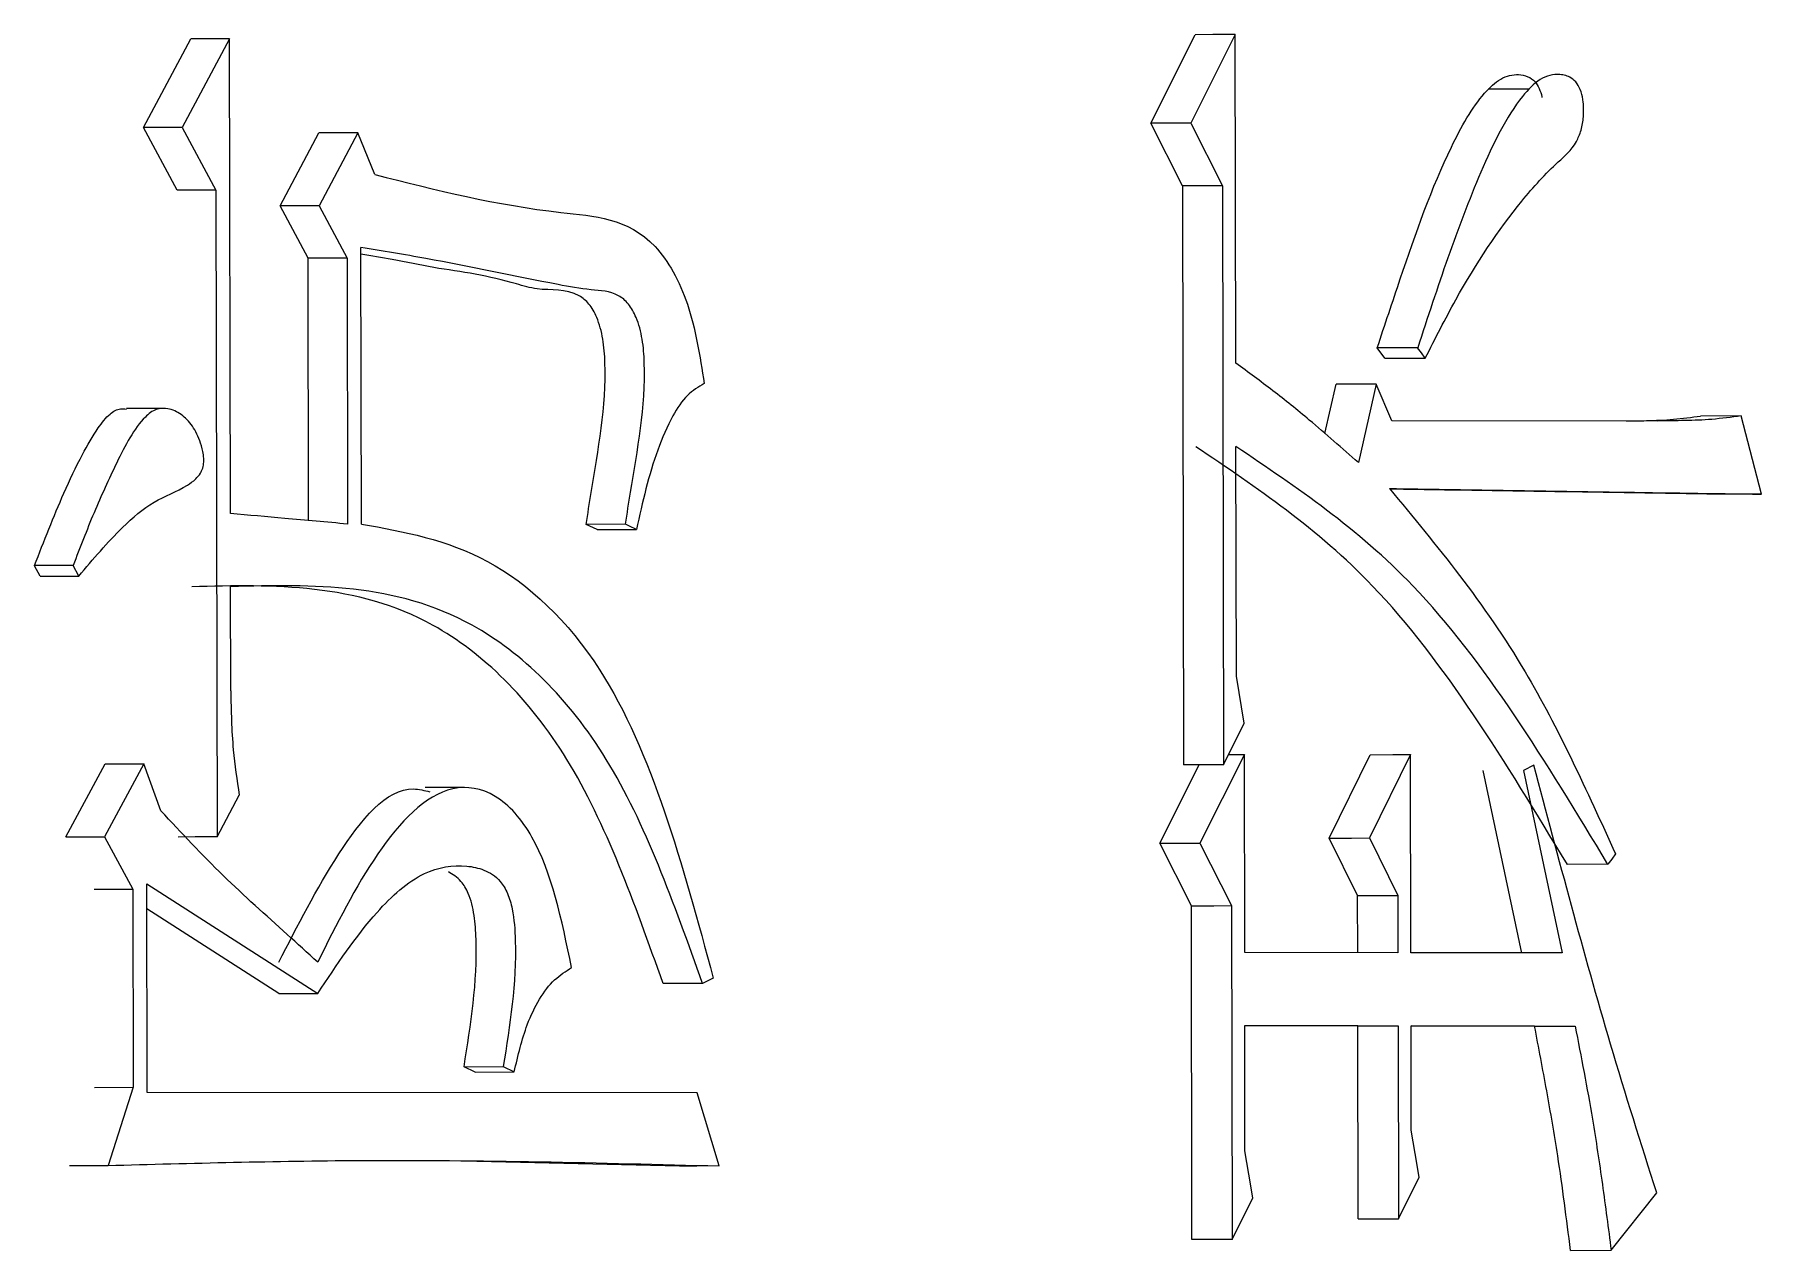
# Model space of a CAD drawing. Header units: millimetres. Extents: x 2462 to 4142, y 835 to 2023.
# Drawn here: x 3121.914 to 3125.497, y 1157.004 to 1159.526 of the extents above; entities that cross this region are included whole.
import ezdxf

# ---------------------------------------------------------------- set-up
doc = ezdxf.new("R2010")
doc.units = ezdxf.units.MM

msp = doc.modelspace()

# ---------------------------------------------------------------- linework, layer by layer
at = {"color": 7, "linetype": 'Continuous', "lineweight": 25}
for p, q in [((3122.1397, 1159.3326), (3122.2381, 1159.5164)), ((3122.3186, 1159.5167), (3122.2201, 1159.3329)), ((3122.3203, 1158.5323), (3122.3186, 1159.5167)), ((3124.2302, 1159.3415), (3124.3221, 1159.5253)), ((3124.4054, 1159.5256), (3124.3133, 1159.3418)), ((3124.4065, 1158.8441), (3124.4054, 1159.5256)), ((3125.0148, 1159.4126), (3124.9298, 1159.4124)), ((3122.2201, 1159.3329), (3122.1397, 1159.3326)), ((3122.2096, 1159.2027), (3122.1397, 1159.3326)), ((3122.2201, 1159.3329), (3122.2901, 1159.203)), ((3122.4237, 1159.1701), (3122.504, 1159.3215)), ((3122.5849, 1159.3217), (3122.5044, 1159.1704)), ((3122.6196, 1159.2352), (3122.5849, 1159.3217)), ((3124.3133, 1159.3418), (3124.2302, 1159.3415)), ((3124.2955, 1159.2117), (3124.2302, 1159.3415)), ((3124.3133, 1159.3418), (3124.3788, 1159.2119)), ((3124.3788, 1159.2119), (3124.2955, 1159.2117)), ((3124.2955, 1159.2117), (3124.2976, 1158.0109)), ((3124.3788, 1159.2119), (3124.3808, 1158.0112)), ((3122.2901, 1159.203), (3122.2924, 1157.8617)), ((3122.5044, 1159.1704), (3122.4237, 1159.1701)), ((3122.4814, 1159.0619), (3122.4237, 1159.1701)), ((3122.5044, 1159.1704), (3122.5623, 1159.0622)), ((3122.592, 1158.5104), (3122.5911, 1159.0837)), ((3122.4824, 1158.5178), (3122.4814, 1159.0619)), ((3122.5623, 1159.0622), (3122.5632, 1158.5105)), ((3124.716, 1158.8542), (3124.6999, 1158.8759)), ((3124.7838, 1158.876), (3124.7, 1158.8758)), ((3124.7159, 1158.8544), (3124.7997, 1158.8546)), ((3124.591, 1158.6985), (3124.6144, 1158.8003)), ((3124.698, 1158.8005), (3124.6607, 1158.6383)), ((3124.7303, 1158.7248), (3124.698, 1158.8005)), ((3122.1854, 1158.7503), (3122.1045, 1158.75)), ((3125.2824, 1158.7241), (3124.7303, 1158.7248)), ((3125.4552, 1158.7347), (3125.3706, 1158.7345)), ((3125.4972, 1158.5724), (3125.4552, 1158.7347)), ((3124.4076, 1158.1951), (3124.4068, 1158.671)), ((3123.1399, 1158.51), (3123.0583, 1158.5098)), ((3123.0811, 1158.4989), (3123.0584, 1158.5097)), ((3121.9939, 1158.4244), (3121.9137, 1158.4242)), ((3121.9255, 1158.4025), (3121.9138, 1158.4241)), ((3122.0057, 1158.4027), (3121.9939, 1158.4244)), ((3122.3209, 1158.1645), (3122.3206, 1158.3809)), ((3124.424, 1158.0977), (3124.4076, 1158.1951)), ((3124.3808, 1158.0112), (3124.424, 1158.0977)), ((3124.4242, 1158.0328), (3124.3321, 1157.849)), ((3124.3915, 1158.0327), (3124.4242, 1158.0328)), ((3124.4249, 1157.6217), (3124.4242, 1158.0328)), ((3124.5999, 1157.8592), (3124.6853, 1158.0322)), ((3124.769, 1158.0324), (3124.6835, 1157.8594)), ((3124.7697, 1157.6213), (3124.769, 1158.0324)), ((3121.979, 1157.8616), (3122.0605, 1158.013)), ((3122.1408, 1158.0132), (3122.0592, 1157.8618)), ((3122.1759, 1157.9158), (3122.1408, 1158.0132)), ((3124.249, 1157.8487), (3124.3301, 1158.011)), ((3124.9997, 1157.6208), (3124.9197, 1157.9994)), ((3125.0249, 1158.0105), (3125.0037, 1157.9997)), ((3125.0037, 1157.9997), (3125.0839, 1157.621)), ((3122.8057, 1157.9641), (3122.7246, 1157.9639)), ((3122.2924, 1157.8617), (3122.3387, 1157.9482)), ((3122.0592, 1157.8618), (3122.1179, 1157.7536)), ((3124.3143, 1157.7189), (3124.249, 1157.8487)), ((3124.3321, 1157.849), (3124.3976, 1157.7191)), ((3124.6591, 1157.7401), (3124.5999, 1157.8592)), ((3124.6835, 1157.8594), (3124.7427, 1157.7404)), ((3125.1787, 1157.8048), (3125.0944, 1157.8045)), ((3122.1179, 1157.7536), (3122.1185, 1157.3426)), ((3122.147, 1157.7644), (3122.5014, 1157.537)), ((3122.1477, 1157.3317), (3122.147, 1157.7644)), ((3124.6593, 1157.6211), (3124.6591, 1157.7401)), ((3124.7427, 1157.7404), (3124.7429, 1157.6214)), ((3122.4207, 1157.5367), (3122.1471, 1157.7125)), ((3124.3155, 1157.0266), (3124.3143, 1157.7189)), ((3124.3976, 1157.7191), (3124.3987, 1157.0268)), ((3124.7429, 1157.6214), (3124.4249, 1157.6217)), ((3125.0839, 1157.621), (3124.7697, 1157.6213)), ((3122.4207, 1157.5367), (3122.5014, 1157.537)), ((3124.4251, 1157.4703), (3124.7432, 1157.4699)), ((3124.4255, 1157.2107), (3124.4251, 1157.4703)), ((3124.6595, 1157.4697), (3124.4251, 1157.4699)), ((3124.6595, 1157.4697), (3124.7432, 1157.4699)), ((3124.6602, 1157.0695), (3124.6595, 1157.4697)), ((3124.7432, 1157.4699), (3124.7439, 1157.0697)), ((3124.77, 1157.4699), (3125.1106, 1157.4695)), ((3124.7703, 1157.2536), (3124.77, 1157.4699)), ((3125.0264, 1157.4693), (3124.77, 1157.4696)), ((3125.0264, 1157.4693), (3125.1106, 1157.4695)), ((3122.805, 1157.385), (3122.8862, 1157.3852)), ((3122.8278, 1157.3741), (3122.805, 1157.385)), ((3122.8862, 1157.3852), (3122.9091, 1157.3744)), ((3122.0383, 1157.3423), (3122.1185, 1157.3426)), ((3122.1185, 1157.3426), (3122.0662, 1157.1803)), ((3122.8278, 1157.3741), (3122.9091, 1157.3744)), ((3123.2888, 1157.3308), (3122.1477, 1157.3317)), ((3123.3341, 1157.1793), (3123.2888, 1157.3308)), ((3123.2523, 1157.179), (3122.8019, 1157.1891)), ((3124.7439, 1157.0697), (3124.7866, 1157.1562)), ((3124.3987, 1157.0268), (3124.442, 1157.1133)), ((3125.1853, 1157.0043), (3125.2799, 1157.1232)), ((3124.6602, 1157.0695), (3124.7439, 1157.0697)), ((3125.101, 1157.0041), (3125.1853, 1157.0043))]:
    msp.add_line(p, q, dxfattribs=at)
at = {"color": 7, "linetype": 'Continuous', "lineweight": 25, "flags": 128}
for points in [[(3122.3186, 1159.5167), (3122.2735, 1159.5165), (3122.2381, 1159.5164)], [(3124.4054, 1159.5256), (3124.3588, 1159.5254), (3124.3221, 1159.5253)], [(3122.5849, 1159.3217), (3122.5396, 1159.3216), (3122.504, 1159.3215)], [(3122.2901, 1159.203), (3122.2451, 1159.2029), (3122.2096, 1159.2027)], [(3122.5623, 1159.0622), (3122.517, 1159.062), (3122.4814, 1159.0619)], [(3124.7997, 1158.8545), (3124.7917, 1158.8653), (3124.7837, 1158.8761)], [(3124.698, 1158.8005), (3124.6512, 1158.8004), (3124.6144, 1158.8003)], [(3125.4972, 1158.5724), (3125.4498, 1158.5723), (3125.4125, 1158.5722)], [(3123.0811, 1158.4989), (3123.1147, 1158.499), (3123.1387, 1158.4991), (3123.1627, 1158.4991)], [(3121.9255, 1158.4024), (3121.9536, 1158.4025), (3121.9796, 1158.4026), (3122.0057, 1158.4027)], [(3124.6853, 1158.0322), (3124.7322, 1158.0323), (3124.769, 1158.0324)], [(3122.0605, 1158.013), (3122.1054, 1158.0131), (3122.1408, 1158.0132)], [(3124.3808, 1158.0112), (3124.3342, 1158.0111), (3124.2976, 1158.0109)], [(3121.979, 1157.8616), (3122.0239, 1157.8617), (3122.0592, 1157.8618)], [(3122.2924, 1157.8617), (3122.2473, 1157.8615), (3122.2119, 1157.8614)], [(3124.249, 1157.8487), (3124.2956, 1157.8489), (3124.3321, 1157.849)], [(3124.5999, 1157.8592), (3124.6467, 1157.8593), (3124.6835, 1157.8594)], [(3125.1944, 1157.8263), (3125.1865, 1157.8156), (3125.1787, 1157.8048)], [(3122.0376, 1157.7534), (3122.0825, 1157.7535), (3122.1179, 1157.7536)], [(3124.6591, 1157.7401), (3124.7059, 1157.7403), (3124.7427, 1157.7404)], [(3124.3143, 1157.7189), (3124.3609, 1157.719), (3124.3976, 1157.7191)], [(3123.2997, 1157.5579), (3123.2665, 1157.5578), (3123.2422, 1157.5577), (3123.2179, 1157.5577)], [(3124.7866, 1157.1562), (3124.7785, 1157.2049), (3124.7703, 1157.2536)], [(3124.442, 1157.1133), (3124.4338, 1157.162), (3124.4255, 1157.2107)], [(3121.986, 1157.1801), (3122.0309, 1157.1802), (3122.0662, 1157.1803)], [(3123.3341, 1157.1793), (3123.2883, 1157.1791), (3123.2523, 1157.179)], [(3124.3987, 1157.0268), (3124.3521, 1157.0267), (3124.3155, 1157.0266)]]:
    msp.add_lwpolyline(points, dxfattribs=at)
at = {"color": 7, "linetype": 'Continuous', "lineweight": 25}
for points, knots in [([(3124.7, 1158.8758), (3124.7158, 1158.9236), (3124.7633, 1159.067), (3124.8299, 1159.2558), (3124.9057, 1159.39), (3124.9556, 1159.4371), (3124.9874, 1159.4445), (3125.0116, 1159.44), (3125.0265, 1159.4302), (3125.0361, 1159.4147), (3125.0406, 1159.4024), (3125.0415, 1159.3953), (3125.0415, 1159.3949)], [0, 0, 0, 0, 0.182715, 0.548687, 0.732785, 0.807726, 0.882858, 0.92203, 0.954025, 0.976318, 0.998623, 1, 1, 1, 1]), ([(3124.7997, 1158.8546), (3124.8204, 1158.8955), (3124.8814, 1159.0155), (3124.974, 1159.1549), (3125.0616, 1159.251), (3125.1076, 1159.289), (3125.1236, 1159.3264), (3125.1285, 1159.3552), (3125.1283, 1159.3832), (3125.1236, 1159.4073), (3125.1148, 1159.4255), (3125.0996, 1159.439), (3125.0731, 1159.4455), (3125.0371, 1159.4368), (3124.977, 1159.3746), (3124.9133, 1159.2442), (3124.8454, 1159.0634), (3124.8043, 1158.9386), (3124.7838, 1158.876)], [0, 0, 0, 0, 0.09565, 0.280799, 0.373249, 0.419668, 0.436467, 0.453304, 0.47047, 0.483393, 0.49639, 0.510846, 0.535906, 0.579813, 0.622973, 0.75077, 0.875029, 1, 1, 1, 1]), ([(3122.6196, 1159.2352), (3122.7463, 1159.2034), (3122.9386, 1159.1551), (3123.1792, 1159.1444), (3123.2772, 1158.9701), (3123.2944, 1158.8589), (3123.3033, 1158.8019)], [0, 0, 0, 0, 0.492341, 0.747362, 0.87046, 1, 1, 1, 1]), ([(3123.1399, 1158.51), (3123.1434, 1158.5321), (3123.1605, 1158.6417), (3123.1851, 1158.7698), (3123.1761, 1158.8944), (3123.1644, 1158.9371), (3123.147, 1158.9686), (3123.1151, 1158.9939), (3123.0647, 1158.995), (3122.9322, 1159.0196), (3122.7733, 1159.0543), (3122.636, 1159.0765), (3122.5911, 1159.0837)], [0, 0, 0, 0, 0.04768, 0.236985, 0.271467, 0.306071, 0.333276, 0.36051, 0.429461, 0.511559, 0.840013, 1, 1, 1, 1]), ([(3123.0583, 1158.5098), (3123.0618, 1158.5319), (3123.0789, 1158.6417), (3123.1036, 1158.7702), (3123.0944, 1158.8948), (3123.0826, 1158.9373), (3123.0651, 1158.9687), (3123.0238, 1159.0008), (3122.9709, 1158.9918), (3122.8996, 1159.0128), (3122.8284, 1159.0304), (3122.7421, 1159.0412), (3122.6633, 1159.0585), (3122.6127, 1159.0665), (3122.5911, 1159.0699)], [0, 0, 0, 0, 0.052922, 0.263035, 0.301131, 0.339363, 0.369418, 0.399499, 0.515952, 0.572999, 0.686955, 0.800809, 0.914663, 1, 1, 1, 1]), ([(3124.6607, 1158.6383), (3124.6269, 1158.6679), (3124.5683, 1158.7193), (3124.4835, 1158.7879), (3124.4322, 1158.8253), (3124.4065, 1158.8441)], [0, 0, 0, 0, 0.405671, 0.702716, 1, 1, 1, 1]), ([(3123.3033, 1158.8019), (3123.2912, 1158.7948), (3123.2669, 1158.7805), (3123.2341, 1158.731), (3123.2056, 1158.6648), (3123.1816, 1158.5842), (3123.169, 1158.5276), (3123.1627, 1158.4991)], [0, 0, 0, 0, 0.162413, 0.328967, 0.549593, 0.773853, 1, 1, 1, 1]), ([(3121.9137, 1158.4242), (3121.9334, 1158.475), (3121.9643, 1158.5546), (3122.0093, 1158.6492), (3122.0412, 1158.7046), (3122.0674, 1158.7389), (3122.0887, 1158.7509), (3122.1004, 1158.7493), (3122.1045, 1158.7488)], [0, 0, 0, 0, 0.38539, 0.603224, 0.768701, 0.875324, 0.956115, 1, 1, 1, 1]), ([(3122.0057, 1158.4027), (3122.0353, 1158.4376), (3122.0848, 1158.4959), (3122.1607, 1158.5609), (3122.2145, 1158.5794), (3122.2465, 1158.6014), (3122.2572, 1158.6139), (3122.2631, 1158.6262), (3122.2654, 1158.6397), (3122.2642, 1158.6581), (3122.2572, 1158.6848), (3122.2421, 1158.7153), (3122.2182, 1158.7398), (3122.1921, 1158.7512), (3122.1658, 1158.7508), (3122.1254, 1158.7197), (3122.0845, 1158.6394), (3122.0362, 1158.5348), (3122.008, 1158.4613), (3121.9939, 1158.4244)], [0, 0, 0, 0, 0.15641, 0.260865, 0.365458, 0.392664, 0.410239, 0.421339, 0.432549, 0.445637, 0.467958, 0.506677, 0.54584, 0.586946, 0.621915, 0.6571, 0.775358, 0.887356, 1, 1, 1, 1]), ([(3125.2164, 1158.7242), (3125.2305, 1158.7244), (3125.2632, 1158.7249), (3125.3147, 1158.7267), (3125.3519, 1158.7319), (3125.3706, 1158.7345)], [0, 0, 0, 0, 0.271746, 0.63565, 1, 1, 1, 1]), ([(3125.4552, 1158.7347), (3125.435, 1158.732), (3125.3962, 1158.7267), (3125.3386, 1158.7249), (3125.3011, 1158.7244), (3125.2824, 1158.7241)], [0, 0, 0, 0, 0.352316, 0.676098, 1, 1, 1, 1]), ([(3125.0944, 1157.8045), (3124.9664, 1158.0161), (3124.7398, 1158.3907), (3124.4498, 1158.5858), (3124.3236, 1158.6707)], [0, 0, 0, 0, 0.564667, 1, 1, 1, 1]), ([(3125.1787, 1157.8047), (3125.0505, 1158.0163), (3124.8235, 1158.391), (3124.5332, 1158.5861), (3124.4068, 1158.671)], [0, 0, 0, 0, 0.564597, 1, 1, 1, 1]), ([(3124.7252, 1158.5841), (3124.8041, 1158.5829), (3124.9618, 1158.5804), (3125.2195, 1158.5765), (3125.3969, 1158.5739), (3125.4972, 1158.5724)], [0, 0, 0, 0, 0.302887, 0.605774, 1, 1, 1, 1]), ([(3124.7252, 1158.5841), (3124.8234, 1158.4659), (3125.0001, 1158.2531), (3125.1346, 1157.9577), (3125.1944, 1157.8263)], [0, 0, 0, 0, 0.555449, 1, 1, 1, 1]), ([(3125.4125, 1158.5722), (3125.3363, 1158.5734), (3125.1837, 1158.5758), (3124.9552, 1158.5794), (3124.8017, 1158.5816), (3124.7263, 1158.5827)], [0, 0, 0, 0, 0.3369815, 0.6739629, 1, 1, 1, 1]), ([(3122.5632, 1158.5105), (3122.5415, 1158.5124), (3122.4981, 1158.5163), (3122.4172, 1158.5236), (3122.3578, 1158.5289), (3122.3203, 1158.5323)], [0, 0, 0, 0, 0.268788, 0.537575, 1, 1, 1, 1]), ([(3122.592, 1158.5104), (3122.6806, 1158.4946), (3122.8587, 1158.4626), (3123.156, 1158.1825), (3123.2584, 1157.8043), (3123.3222, 1157.5687)], [0, 0, 0, 0, 0.271558, 0.546439, 1, 1, 1, 1]), ([(3123.1627, 1158.4991), (3123.1589, 1158.501), (3123.1513, 1158.5046), (3123.1438, 1158.5082), (3123.14, 1158.51)], [0, 0, 0, 0, 0.499988, 1, 1, 1, 1]), ([(3123.2179, 1157.5577), (3123.1588, 1157.7239), (3123.0432, 1158.0488), (3122.6923, 1158.3908), (3122.4109, 1158.3844), (3122.24, 1158.3806)], [0, 0, 0, 0, 0.291237, 0.569425, 1, 1, 1, 1]), ([(3123.2997, 1157.5579), (3123.2405, 1157.7241), (3123.1248, 1158.0492), (3122.7733, 1158.391), (3122.4917, 1158.3847), (3122.3206, 1158.3809)], [0, 0, 0, 0, 0.291092, 0.569283, 1, 1, 1, 1]), ([(3122.3209, 1158.1645), (3122.3217, 1158.1234), (3122.323, 1158.0502), (3122.3339, 1157.9793), (3122.3387, 1157.9482)], [0, 0, 0, 0, 0.561072, 1, 1, 1, 1]), ([(3125.2799, 1157.1232), (3125.2474, 1157.2254), (3125.1853, 1157.4208), (3125.1024, 1157.7189), (3125.0508, 1157.9133), (3125.0249, 1158.0105)], [0, 0, 0, 0, 0.354088, 0.676937, 1, 1, 1, 1]), ([(3122.4206, 1157.6016), (3122.4595, 1157.6777), (3122.5357, 1157.8268), (3122.6537, 1157.9755), (3122.7227, 1157.958), (3122.734, 1157.9551)], [0, 0, 0, 0, 0.4659532, 0.9129299, 1, 1, 1, 1]), ([(3123.0282, 1157.5906), (3123.0077, 1157.6898), (3122.9767, 1157.8396), (3122.8728, 1157.9575), (3122.7508, 1157.9777), (3122.6168, 1157.8333), (3122.5404, 1157.6801), (3122.5013, 1157.6019)], [0, 0, 0, 0, 0.25015, 0.377758, 0.502112, 0.745934, 1, 1, 1, 1]), ([(3122.5013, 1157.6019), (3122.4802, 1157.6212), (3122.4148, 1157.6807), (3122.3041, 1157.7785), (3122.2187, 1157.87), (3122.1759, 1157.9158)], [0, 0, 0, 0, 0.192941, 0.596107, 1, 1, 1, 1]), ([(3122.5014, 1157.537), (3122.5409, 1157.5963), (3122.6078, 1157.6967), (3122.7143, 1157.7929), (3122.7935, 1157.8059), (3122.8466, 1157.795), (3122.8768, 1157.777), (3122.8963, 1157.7455), (3122.9081, 1157.7031), (3122.9175, 1157.5797), (3122.9001, 1157.4716), (3122.8862, 1157.3852)], [0, 0, 0, 0, 0.237032, 0.40138, 0.534635, 0.589033, 0.643886, 0.675792, 0.707579, 0.7663, 1, 1, 1, 1]), ([(3122.805, 1157.385), (3122.819, 1157.4727), (3122.8357, 1157.5767), (3122.8271, 1157.6993), (3122.8169, 1157.7422), (3122.7973, 1157.7743), (3122.7815, 1157.7838), (3122.7724, 1157.7893)], [0, 0, 0, 0, 0.591957, 0.701657, 0.812291, 0.891111, 1, 1, 1, 1]), ([(3122.9091, 1157.3744), (3122.917, 1157.4082), (3122.9299, 1157.4633), (3122.9605, 1157.5265), (3122.9918, 1157.568), (3123.0162, 1157.5831), (3123.0282, 1157.5906)], [0, 0, 0, 0, 0.34974, 0.571287, 0.787704, 1, 1, 1, 1]), ([(3123.3222, 1157.5687), (3123.3185, 1157.5669), (3123.311, 1157.5633), (3123.3035, 1157.5597), (3123.2997, 1157.5579)], [0, 0, 0, 0, 0.499936, 1, 1, 1, 1]), ([(3125.101, 1157.0041), (3125.0927, 1157.0697), (3125.0786, 1157.1814), (3125.0519, 1157.3356), (3125.0349, 1157.4247), (3125.0264, 1157.4693)], [0, 0, 0, 0, 0.416657, 0.708157, 1, 1, 1, 1]), ([(3125.1106, 1157.4695), (3125.1231, 1157.4054), (3125.1441, 1157.2972), (3125.1675, 1157.1411), (3125.1794, 1157.0499), (3125.1853, 1157.0043)], [0, 0, 0, 0, 0.420752, 0.710172, 1, 1, 1, 1]), ([(3122.0662, 1157.1803), (3122.2401, 1157.185), (3122.5414, 1157.193), (3122.9632, 1157.189), (3123.2105, 1157.1825), (3123.3341, 1157.1793)], [0, 0, 0, 0, 0.405352, 0.702648, 1, 1, 1, 1])]:
    msp.add_open_spline(points, degree=3, knots=knots, dxfattribs=at)

doc.saveas('drawing.dxf')
